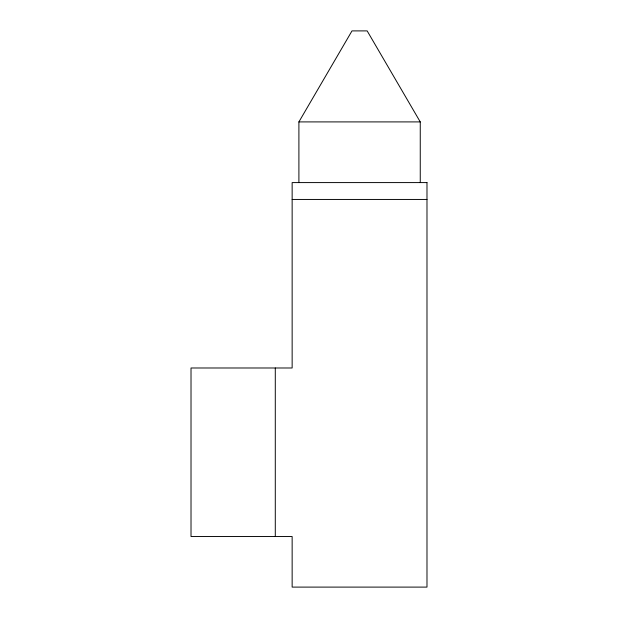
<?xml version="1.0" encoding="UTF-8"?>
<svg xmlns="http://www.w3.org/2000/svg" width="618" height="618" viewBox="0 0 618 618"><rect width="100%" height="100%" fill="white"/><g stroke="black" fill="none" stroke-linecap="round" stroke-linejoin="round"><path stroke-width="0.93" d="M298.903 182.588L298.903 121.908L351.997 30.9L367.162 30.9L420.255 121.908L420.255 182.588M298.903 121.908L420.255 121.908M292.144 199.444L426.984 199.444M275.288 367.988L275.288 536.54M426.984 182.588L292.144 182.588L292.144 367.988L191.016 367.988L191.016 536.54L292.144 536.54L292.144 587.1L426.984 587.1L426.984 182.588"/></g></svg>
